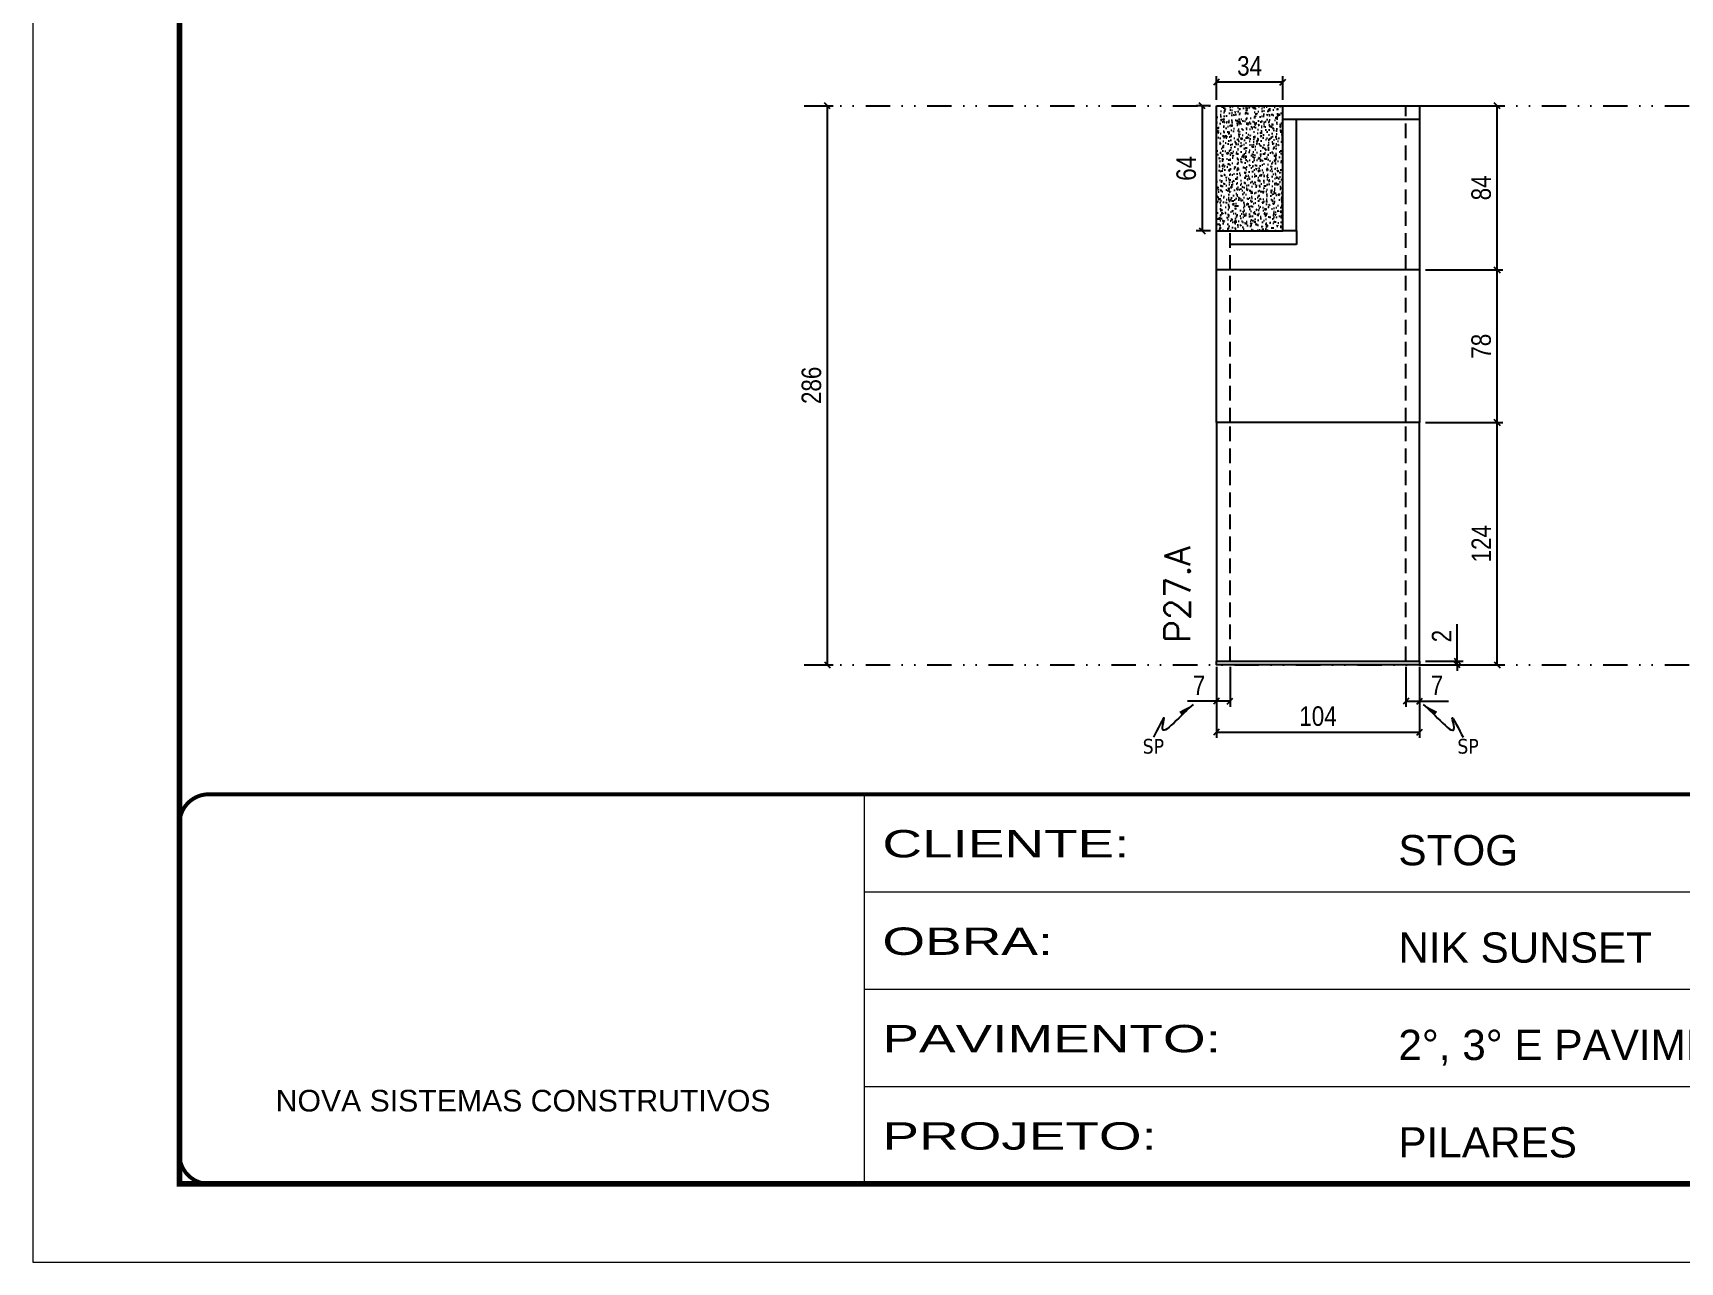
# Model space of a CAD drawing. Extents: x 808 to 7089, y -98 to 17032.
# Drawn here: x 5604 to 6447, y 7942 to 8571 of the extents above; entities that cross this region are included whole.
import ezdxf

# ---------------------------------------------------------------- set-up
doc = ezdxf.new("R2010")
doc.units = 0
for name, pattern in [('CONTINUO', [0]), ('DASHED', [0.75, 0.5, -0.25]), ('DIVIDE2', [0.625, 0.25, -0.125, 0, -0.125, 0, -0.125]), ('HIDDEN', [0.375, 0.25, -0.125])]:
    doc.linetypes.add(name, pattern=pattern)
for name, color, linetype in [('COTA', 241, 'Continuous'), ('Nível', 160, 'Continuous'), ('Painéis', 200, 'Continuous'), ('SARR_2.2x7', 40, 'Continuous'), ('Sarrafo de Pressão', 42, 'HIDDEN'), ('texto', 7, 'Continuous')]:
    doc.layers.add(name, color=color, linetype=linetype)
for name, color, linetype, lineweight in [('Folhas', 255, 'Continuous', 9), ('SARRAFO DE PRESSAO', 251, 'DASHED', 9), ('Texto Seção', 7, 'Continuous', 15)]:
    doc.layers.add(name, color=color, linetype=linetype, lineweight=lineweight)
doc.styles.add('ARIAL', font='arial.ttf')
doc.styles.add('COTA TECNICA', font='techl___.ttf', dxfattribs={"height": 10})
doc.styles.add('COTA TECNICA-50', font='techl___.ttf', dxfattribs={"height": 10})
doc.styles.add('REGUA-120', font='ROMANS.shx', dxfattribs={"height": 15})
doc.styles.get("Standard").update_dxf_attribs({"font": 'arial.ttf'})
doc.styles.add('Tecnologia', font='')
doc.styles.get('Tecnologia').set_extended_font_data('Forgotten Futurist')
doc.dimstyles.new('COTA PAINEL-50', dxfattribs={"dimtxt": 10, "dimasz": 3, "dimexe": 3, "dimexo": 3, "dimgap": 3, "dimtad": 1, "dimdec": 1, "dimzin": 12, "dimdsep": 46, "dimtxsty": 'COTA TECNICA-50', "dimblk1": 'OBLIQUE', "dimblk2": 'OBLIQUE', "dimsah": 1, "dimcen": 0.9, "dimclrd": 4, "dimclre": 4, "dimclrt": 240, "dimadec": 1, "dimazin": 3, "dimtfac": 1, "dimtdec": 1, "dimtmove": 0, "dimatfit": 3, "dimfxl": 1, "dimtolj": 1, "dimtzin": 12, "dimarcsym": 0})
doc.dimstyles.new('PAINEL', dxfattribs={"dimtxt": 10, "dimasz": 3, "dimexe": 3, "dimexo": 3, "dimgap": 3, "dimtad": 1, "dimdec": 1, "dimzin": 12, "dimdsep": 46, "dimtxsty": 'COTA TECNICA', "dimblk1": 'OBLIQUE', "dimblk2": 'OBLIQUE', "dimsah": 1, "dimcen": 0.9, "dimclrd": 4, "dimclre": 4, "dimclrt": 240, "dimadec": 1, "dimazin": 3, "dimtfac": 1, "dimtdec": 1, "dimtmove": 0, "dimatfit": 3, "dimfxl": 1, "dimtolj": 1, "dimtzin": 12, "dimarcsym": 0})
doc.dimstyles.get("Standard").update_dxf_attribs({"dimtxt": 0.18, "dimasz": 0.18, "dimexe": 0.18, "dimexo": 0.0625, "dimgap": 0.09, "dimtad": 0, "dimtih": 1, "dimtoh": 1, "dimdec": 4, "dimzin": 0, "dimdsep": 46, "dimtxsty": 'Standard', "dimcen": 0.09, "dimadec": 0, "dimazin": 0, "dimtfac": 1, "dimtdec": 4, "dimtofl": 0, "dimtmove": 0, "dimatfit": 3, "dimfxl": 1, "dimtolj": 1, "dimtzin": 0, "dimarcsym": 0})

# ---------------------------------------------------------------- blocks, each defined once
blk = doc.blocks.new('9999999999')
at = {"color": 30, "linetype": 'CONTINUO'}
for p, q in [((98564.56, 34230.21), (98564.56, 34429.45)), ((98564.56, 34379.64), (99583.98, 34379.64)), ((98564.56, 34329.83), (99487.98, 34329.83)), ((98564.56, 34280.02), (99487.98, 34280.02))]:
    blk.add_line(p, q, dxfattribs=at)
at = {"color": 30, "linetype": 'CONTINUO', "const_width": 2}
blk.add_lwpolyline([(99583.98, 34230.21), (99583.98, 34414.45, 0.414214), (99568.98, 34429.45), (98228.98, 34429.45, 0.414214), (98213.98, 34414.45), (98213.98, 34245.21, 0.414214), (98228.98, 34230.21), (99583.98, 34230.21)], format="xyb", dxfattribs=at)
at = {"layer": 'Folhas'}
blk.add_lwpolyline([(98138.98, 34190.21), (99623.98, 34190.21), (99623.98, 35240.21), (98138.98, 35240.21)], close=True, dxfattribs=at)
at = {"layer": 'Folhas', "color": 30, "const_width": 3}
blk.add_lwpolyline([(98213.98, 34230.21), (99583.98, 34230.21), (99583.98, 35200.21), (98213.98, 35200.21)], close=True, dxfattribs=at)
at = {"color": 7, "linetype": 'Continuous', "ltscale": 5, "style": 'ARIAL'}
for s, height, p in [('STOG', 15.483, (98837.68, 34393.13)), ('NIK SUNSET', 15.483, (98837.68, 34343.32)), ('2°, 3° E PAVIMENTO TIPO', 15.4829, (98837.68, 34293.51)), ('NOVA SISTEMAS CONSTRUTIVOS', 11.0592, (98263.19, 34267.21)), ('PILARES', 15.483, (98837.68, 34243.7))]:
    blk.add_text(s, height=height, dxfattribs=at).set_placement(p)
at = {"layer": 'Folhas', "color": 7, "style": 'Tecnologia', "width": 1.5}
for s, p in [('CLIENTE:', (98573.65, 34397.17)), ('OBRA:', (98573.65, 34347.31)), ('PAVIMENTO:', (98573.65, 34297.5)), ('PROJETO:', (98573.65, 34247.69))]:
    blk.add_text(s, height=14, dxfattribs=at).set_placement(p)
blk = doc.blocks.new('_Oblique')
at = {"color": 0, "linetype": 'ByBlock', "lineweight": -2}
blk.add_line((-0.5, -0.5), (0.5, 0.5), dxfattribs=at)
blk = doc.blocks.new('*D1730')
at = {"layer": 'COTA', "color": 4, "lineweight": -2, "transparency": 16777216}
for p, q in [((6001.34, 8533.86), (6013.19, 8533.86)), ((6010.19, 8247.86), (6010.19, 8533.86)), ((6001.34, 8247.86), (6013.19, 8247.86))]:
    blk.add_line(p, q, dxfattribs=at)
at = {"layer": 'Defpoints', "color": 0, "transparency": 16777216}
for p in [(5998.34, 8533.86), (6010.19, 8533.86), (5998.34, 8247.86)]:
    blk.add_point(p, dxfattribs=at)
at = {"layer": 'COTA', "color": 4, "lineweight": -2, "transparency": 16777216, "xscale": 3, "yscale": 3, "zscale": 3}
for p, rotation in [((6010.19, 8533.86), 90), ((6010.19, 8247.86), 270)]:
    blk.add_blockref('_Oblique', p, dxfattribs=dict(at, rotation=rotation))
at = {"layer": 'COTA', "color": 240, "transparency": 16777216, "insert": (6002.06, 8390.86), "char_height": 10, "attachment_point": 5, "rotation": 90, "style": 'COTA TECNICA-50'}
blk.add_mtext('\\A1;286', dxfattribs=at)
blk = doc.blocks.new('*D677')
at = {"layer": 'COTA', "color": 4, "lineweight": -2, "transparency": 16777216}
for p, q in [((6209.24, 8246.86), (6209.24, 8210.5)), ((6313.24, 8246.86), (6313.24, 8210.5)), ((6209.24, 8213.5), (6313.24, 8213.5))]:
    blk.add_line(p, q, dxfattribs=at)
at = {"layer": 'Defpoints', "color": 0, "transparency": 16777216}
for p in [(6209.24, 8249.86), (6313.24, 8249.86), (6313.24, 8213.5)]:
    blk.add_point(p, dxfattribs=at)
at = {"layer": 'COTA', "color": 4, "lineweight": -2, "transparency": 16777216, "xscale": 3, "yscale": 3, "zscale": 3, "rotation": 180}
blk.add_blockref('_Oblique', (6209.24, 8213.5), dxfattribs=at)
at = {"layer": 'COTA', "color": 4, "lineweight": -2, "transparency": 16777216, "xscale": 3, "yscale": 3, "zscale": 3}
blk.add_blockref('_Oblique', (6313.24, 8213.5), dxfattribs=at)
at = {"layer": 'COTA', "color": 240, "transparency": 16777216, "insert": (6261.24, 8221.61), "char_height": 10, "attachment_point": 5, "style": 'COTA TECNICA'}
blk.add_mtext('\\A1;104', dxfattribs=at)
blk = doc.blocks.new('*D678')
at = {"layer": 'COTA', "color": 4, "lineweight": -2, "transparency": 16777216}
for p, q in [((6209.24, 8244.86), (6209.24, 8226.35)), ((6216.24, 8246.86), (6216.24, 8226.35)), ((6209.24, 8229.35), (6194.5, 8229.35)), ((6216.24, 8229.35), (6209.24, 8229.35))]:
    blk.add_line(p, q, dxfattribs=at)
at = {"layer": 'Defpoints', "color": 0, "transparency": 16777216}
for p in [(6209.24, 8247.86), (6216.24, 8249.86), (6209.24, 8229.35)]:
    blk.add_point(p, dxfattribs=at)
at = {"layer": 'COTA', "color": 4, "lineweight": -2, "transparency": 16777216, "xscale": 3, "yscale": 3, "zscale": 3, "rotation": 180}
blk.add_blockref('_Oblique', (6209.24, 8229.35), dxfattribs=at)
at = {"layer": 'COTA', "color": 4, "lineweight": -2, "transparency": 16777216, "xscale": 3, "yscale": 3, "zscale": 3}
blk.add_blockref('_Oblique', (6216.24, 8229.35), dxfattribs=at)
at = {"layer": 'COTA', "color": 240, "transparency": 16777216, "insert": (6200.37, 8237.43), "char_height": 10, "attachment_point": 5, "style": 'COTA TECNICA-50'}
blk.add_mtext('\\A1;7', dxfattribs=at)
blk = doc.blocks.new('*D679')
at = {"layer": 'COTA', "color": 4, "lineweight": -2, "transparency": 16777216}
for p, q in [((6306.24, 8246.86), (6306.24, 8226.35)), ((6313.24, 8244.86), (6313.24, 8226.35)), ((6306.24, 8229.35), (6313.24, 8229.35)), ((6313.24, 8229.35), (6327.97, 8229.35))]:
    blk.add_line(p, q, dxfattribs=at)
at = {"layer": 'Defpoints', "color": 0, "transparency": 16777216}
for p in [(6306.24, 8249.86), (6313.24, 8247.86), (6313.24, 8229.35)]:
    blk.add_point(p, dxfattribs=at)
at = {"layer": 'COTA', "color": 4, "lineweight": -2, "transparency": 16777216, "xscale": 3, "yscale": 3, "zscale": 3, "rotation": 180}
blk.add_blockref('_Oblique', (6306.24, 8229.35), dxfattribs=at)
at = {"layer": 'COTA', "color": 4, "lineweight": -2, "transparency": 16777216, "xscale": 3, "yscale": 3, "zscale": 3}
blk.add_blockref('_Oblique', (6313.24, 8229.35), dxfattribs=at)
at = {"layer": 'COTA', "color": 240, "transparency": 16777216, "insert": (6322.1, 8237.43), "char_height": 10, "attachment_point": 5, "style": 'COTA TECNICA-50'}
blk.add_mtext('\\A1;7', dxfattribs=at)
blk = doc.blocks.new('*D680')
at = {"layer": 'COTA', "color": 4, "linetype": 'ByBlock', "lineweight": -2, "transparency": 16777216}
for p, q in [((6316.24, 8371.86), (6355.88, 8371.86)), ((6352.88, 8247.86), (6352.88, 8371.86)), ((6316.24, 8247.86), (6355.88, 8247.86))]:
    blk.add_line(p, q, dxfattribs=at)
at = {"layer": 'Defpoints', "color": 0, "linetype": 'ByBlock', "transparency": 16777216}
for p in [(6313.24, 8371.86), (6352.88, 8371.86), (6313.24, 8247.86)]:
    blk.add_point(p, dxfattribs=at)
at = {"layer": 'COTA', "color": 4, "linetype": 'ByBlock', "lineweight": -2, "transparency": 16777216, "xscale": 3, "yscale": 3, "zscale": 3}
for p, rotation in [((6352.88, 8371.86), 90), ((6352.88, 8247.86), 270)]:
    blk.add_blockref('_Oblique', p, dxfattribs=dict(at, rotation=rotation))
at = {"layer": 'COTA', "color": 240, "linetype": 'ByBlock', "transparency": 16777216, "insert": (6344.8, 8309.86), "char_height": 10, "attachment_point": 5, "rotation": 90, "style": 'COTA TECNICA'}
blk.add_mtext('\\A1;124', dxfattribs=at)
blk = doc.blocks.new('*D681')
at = {"layer": 'COTA', "color": 4, "lineweight": -2, "transparency": 16777216}
for p, q in [((6332.49, 8249.86), (6332.49, 8268.67)), ((6316.24, 8249.86), (6335.49, 8249.86)), ((6316.24, 8247.86), (6335.49, 8247.86)), ((6332.49, 8247.86), (6332.49, 8249.86)), ((6332.49, 8247.86), (6332.49, 8244.86))]:
    blk.add_line(p, q, dxfattribs=at)
at = {"layer": 'Defpoints', "color": 0, "transparency": 16777216}
for p in [(6313.24, 8249.86), (6313.24, 8247.86), (6332.49, 8247.86)]:
    blk.add_point(p, dxfattribs=at)
at = {"layer": 'COTA', "color": 4, "lineweight": -2, "transparency": 16777216, "xscale": 3, "yscale": 3, "zscale": 3}
for p, rotation in [((6332.49, 8249.86), 270), ((6332.49, 8247.86), 90)]:
    blk.add_blockref('_Oblique', p, dxfattribs=dict(at, rotation=rotation))
at = {"layer": 'COTA', "color": 240, "transparency": 16777216, "insert": (6324.49, 8262.61), "char_height": 10, "attachment_point": 5, "rotation": 90, "style": 'COTA TECNICA-50'}
blk.add_mtext('\\A1;2', dxfattribs=at)
blk = doc.blocks.new('*D682')
at = {"layer": 'COTA', "color": 4, "linetype": 'ByBlock', "lineweight": -2, "transparency": 16777216}
for p, q in [((6316.24, 8371.86), (6355.88, 8371.86)), ((6352.88, 8247.86), (6352.88, 8371.86)), ((6316.24, 8247.86), (6355.88, 8247.86))]:
    blk.add_line(p, q, dxfattribs=at)
at = {"layer": 'Defpoints', "color": 0, "linetype": 'ByBlock', "transparency": 16777216}
for p in [(6313.24, 8371.86), (6352.88, 8371.86), (6313.24, 8247.86)]:
    blk.add_point(p, dxfattribs=at)
at = {"layer": 'COTA', "color": 4, "linetype": 'ByBlock', "lineweight": -2, "transparency": 16777216, "xscale": 3, "yscale": 3, "zscale": 3}
for p, rotation in [((6352.88, 8371.86), 90), ((6352.88, 8247.86), 270)]:
    blk.add_blockref('_Oblique', p, dxfattribs=dict(at, rotation=rotation))
at = {"layer": 'COTA', "color": 240, "linetype": 'ByBlock', "transparency": 16777216, "insert": (6344.8, 8309.86), "char_height": 10, "attachment_point": 5, "rotation": 90, "style": 'COTA TECNICA'}
blk.add_mtext('\\A1;124', dxfattribs=at)
blk = doc.blocks.new('*D782')
at = {"layer": 'COTA', "color": 4, "lineweight": -2, "transparency": 16777216}
for p, q in [((6316.24, 8449.86), (6355.88, 8449.86)), ((6352.88, 8371.86), (6352.88, 8449.86)), ((6316.24, 8371.86), (6355.88, 8371.86))]:
    blk.add_line(p, q, dxfattribs=at)
at = {"layer": 'Defpoints', "color": 0, "transparency": 16777216}
for p in [(6313.24, 8449.86), (6352.88, 8449.86), (6313.24, 8371.86)]:
    blk.add_point(p, dxfattribs=at)
at = {"layer": 'COTA', "color": 4, "lineweight": -2, "transparency": 16777216, "xscale": 3, "yscale": 3, "zscale": 3}
for p, rotation in [((6352.88, 8449.86), 90), ((6352.88, 8371.86), 270)]:
    blk.add_blockref('_Oblique', p, dxfattribs=dict(at, rotation=rotation))
at = {"layer": 'COTA', "color": 240, "transparency": 16777216, "insert": (6344.78, 8410.86), "char_height": 10, "attachment_point": 5, "rotation": 90, "style": 'COTA TECNICA-50'}
blk.add_mtext('\\A1;78', dxfattribs=at)
blk = doc.blocks.new('*D783')
at = {"layer": 'COTA', "color": 4, "lineweight": -2, "transparency": 16777216}
for p, q in [((6316.24, 8533.86), (6355.88, 8533.86)), ((6352.88, 8449.86), (6352.88, 8533.86)), ((6316.24, 8449.86), (6355.88, 8449.86))]:
    blk.add_line(p, q, dxfattribs=at)
at = {"layer": 'Defpoints', "color": 0, "transparency": 16777216}
for p in [(6313.24, 8533.86), (6352.88, 8533.86), (6313.24, 8449.86)]:
    blk.add_point(p, dxfattribs=at)
at = {"layer": 'COTA', "color": 4, "lineweight": -2, "transparency": 16777216, "xscale": 3, "yscale": 3, "zscale": 3}
for p, rotation in [((6352.88, 8533.86), 90), ((6352.88, 8449.86), 270)]:
    blk.add_blockref('_Oblique', p, dxfattribs=dict(at, rotation=rotation))
at = {"layer": 'COTA', "color": 240, "transparency": 16777216, "insert": (6344.78, 8491.86), "char_height": 10, "attachment_point": 5, "rotation": 90, "style": 'COTA TECNICA-50'}
blk.add_mtext('\\A1;84', dxfattribs=at)
blk = doc.blocks.new('*D784')
at = {"layer": 'COTA', "color": 4, "lineweight": -2, "transparency": 16777216}
for p, q in [((6209.24, 8536.86), (6209.24, 8548.96)), ((6243.24, 8536.86), (6243.24, 8548.96)), ((6243.24, 8545.96), (6209.24, 8545.96))]:
    blk.add_line(p, q, dxfattribs=at)
at = {"layer": 'Defpoints', "color": 0, "transparency": 16777216}
for p in [(6209.24, 8545.96), (6209.24, 8533.86), (6243.24, 8533.86)]:
    blk.add_point(p, dxfattribs=at)
at = {"layer": 'COTA', "color": 4, "lineweight": -2, "transparency": 16777216, "xscale": 3, "yscale": 3, "zscale": 3, "rotation": 180}
blk.add_blockref('_Oblique', (6209.24, 8545.96), dxfattribs=at)
at = {"layer": 'COTA', "color": 4, "lineweight": -2, "transparency": 16777216, "xscale": 3, "yscale": 3, "zscale": 3}
blk.add_blockref('_Oblique', (6243.24, 8545.96), dxfattribs=at)
at = {"layer": 'COTA', "color": 240, "transparency": 16777216, "insert": (6226.24, 8554.18), "char_height": 10, "attachment_point": 5, "style": 'COTA TECNICA-50'}
blk.add_mtext('\\A1;34', dxfattribs=at)
blk = doc.blocks.new('*D785')
at = {"layer": 'COTA', "color": 4, "lineweight": -2, "transparency": 16777216}
for p, q in [((6206.24, 8533.86), (6198.96, 8533.86)), ((6201.96, 8533.86), (6201.96, 8469.86)), ((6206.24, 8469.86), (6198.96, 8469.86))]:
    blk.add_line(p, q, dxfattribs=at)
at = {"layer": 'Defpoints', "color": 0, "transparency": 16777216}
for p in [(6209.24, 8533.86), (6201.96, 8469.86), (6209.24, 8469.86)]:
    blk.add_point(p, dxfattribs=at)
at = {"layer": 'COTA', "color": 4, "lineweight": -2, "transparency": 16777216, "xscale": 3, "yscale": 3, "zscale": 3}
for p, rotation in [((6201.96, 8533.86), 90), ((6201.96, 8469.86), 270)]:
    blk.add_blockref('_Oblique', p, dxfattribs=dict(at, rotation=rotation))
at = {"layer": 'COTA', "color": 240, "transparency": 16777216, "insert": (6193.85, 8501.86), "char_height": 10, "attachment_point": 5, "rotation": 90, "style": 'COTA TECNICA'}
blk.add_mtext('\\A1;64', dxfattribs=at)

msp = doc.modelspace()

# ---------------------------------------------------------------- hatches: boundary and pattern name
at = {"layer": 'COTA', "linetype": 'ByBlock'}
h = msp.add_hatch(dxfattribs=at)
h.set_pattern_fill('AR-CONC', color=256, scale=0.03)
h.set_pattern_definition([(50, (-2573.5173, 4421.873), (5.46554, -0.4781726), [0.5715, -6.2865]), (355, (-2573.517, 4421.873), (-1.0573026, 5.7317054), [0.4572, -5.0292175]), (100.451445, (-2573.062, 4421.833), (4.4082374, 5.2535326), [0.4857003, -5.3427073]), (46.1842, (-2573.517, 4423.397), (8.132371, -1.26127), [0.85725, -9.42975]), (96.63556, (-2572.8396, 4423.292), (7.122124, 7.422784), [0.728551, -8.014068]), (351.18415, (-2573.517, 4423.397), (7.122124, 7.422784), [0.685799, -7.543792]), (21, (-2572.7553, 4423.016), (4.5484317, -3.067956), [0.5715, -6.2865]), (326, (-2572.755, 4423.016), (1.854061, 5.525639), [0.4572, -5.0292]), (71.451445, (-2572.376, 4422.76), (6.4024926, 2.457683), [0.4857003, -5.342698]), (37.5, (-2573.5173, 4421.8729), (0.0926581, 2.53665117), [0, -4.96824, 0, -5.1054, 0, -5.04825]), (7.5, (-2573.5173, 4421.873), (2.0045899, 3.00541724), [0, -2.91084, 0, -4.85394, 0, -1.92405]), (327.5, (-2575.2165, 4421.8729), (4.06771786, -0.1718623), [0, -1.905, 0, -5.9436, 0, -7.8867]), (317.5, (-2575.9785, 4421.873), (4.4438754, 0.7627947), [0, -2.4765, 0, -3.94716, 0, -5.6007])])
h.paths.add_polyline_path([(6243.24, 8533.86), (6243.24, 8469.86), (6209.24, 8469.86), (6209.24, 8533.86)])

# ---------------------------------------------------------------- linework, layer by layer
for p, q in [((6209.24, 8469.86), (6209.24, 8533.86)), ((6209.24, 8533.86), (6243.24, 8533.86)), ((6313.24, 8533.86), (6313.24, 8533.86))]:
    msp.add_line(p, q, dxfattribs=at)
at = {"layer": 'Nível', "color": 4, "linetype": 'DIVIDE2', "ltscale": 50}
for p, q in [((5998.34, 8533.86), (7048.67, 8533.86)), ((5998.34, 8247.86), (7048.67, 8247.86))]:
    msp.add_line(p, q, dxfattribs=at)
at = {"layer": 'Painéis'}
for p, q in [((6243.24, 8469.86), (6243.24, 8533.86)), ((6243.24, 8533.86), (6313.24, 8533.86)), ((6313.24, 8533.86), (6313.24, 8371.86)), ((6209.24, 8371.86), (6209.24, 8469.86)), ((6209.24, 8469.86), (6243.24, 8469.86)), ((6313.24, 8449.86), (6209.24, 8449.86))]:
    msp.add_line(p, q, dxfattribs=at)
for points in [[(6313.24, 8371.86), (6209.24, 8371.86), (6209.24, 8249.86), (6313.24, 8249.86)], [(6313.24, 8247.86), (6209.24, 8247.86), (6209.24, 8249.86), (6313.24, 8249.86)]]:
    msp.add_lwpolyline(points, close=True, dxfattribs=at)
at = {"layer": 'SARR_2.2x7'}
for p, q in [((6313.24, 8526.86), (6243.24, 8526.86)), ((6250.24, 8469.86), (6250.24, 8526.86)), ((6250.24, 8462.86), (6216.24, 8462.86)), ((6250.24, 8469.86), (6243.24, 8469.86)), ((6250.24, 8469.86), (6250.24, 8462.86))]:
    msp.add_line(p, q, dxfattribs=at)
at = {"layer": 'Sarrafo de Pressão', "ltscale": 30}
for p, q in [((6306.24, 8449.86), (6306.24, 8533.86)), ((6216.24, 8449.86), (6216.24, 8469.86)), ((6216.24, 8371.86), (6216.24, 8449.86)), ((6306.24, 8371.86), (6306.24, 8449.86)), ((6216.24, 8249.86), (6216.24, 8371.86)), ((6306.24, 8249.86), (6306.24, 8371.86))]:
    msp.add_line(p, q, dxfattribs=at)

# ---------------------------------------------------------------- block references
at = {"layer": 'SARRAFO DE PRESSAO', "color": 6, "linetype": 'ByBlock'}
msp.add_blockref('9999999999', (-92535.31, -26247.75), dxfattribs=at)

# ---------------------------------------------------------------- texts
at = {"layer": 'texto', "color": 0, "char_height": 7.5, "attachment_point": 5}
for insert in [(6176.99, 8206.19), (6338.01, 8206.19)]:
    msp.add_mtext('{\\fTahoma|b0|i0|c0|p34;\\C4;SP}', dxfattribs=dict(at, insert=insert))
at = {"layer": 'Texto Seção', "insert": (6195.76, 8259.12), "char_height": 13, "width": 285.3299, "attachment_point": 7, "rotation": 90, "style": 'REGUA-120'}
msp.add_mtext('P27.A', dxfattribs=at)

# ---------------------------------------------------------------- dimensions: what is measured, and where the dimension line sits
at = {"layer": 'COTA'}
for base, p1, p2, angle, dimstyle, picture, middle in [((6209.24, 8545.96), (6243.24, 8533.86), (6209.24, 8533.86), 180, 'COTA PAINEL-50', '*D784', (6226.24, 8554.18)), ((6010.19, 8533.86), (5998.34, 8247.86), (5998.34, 8533.86), 90, 'COTA PAINEL-50', '*D1730', (6002.06, 8390.86)), ((6201.96, 8469.86), (6209.24, 8533.86), (6209.24, 8469.86), 90, 'PAINEL', '*D785', (6193.85, 8501.86)), ((6352.88, 8533.86), (6313.24, 8449.86), (6313.24, 8533.86), 90, 'COTA PAINEL-50', '*D783', (6344.78, 8491.86)), ((6352.88, 8449.86), (6313.24, 8371.86), (6313.24, 8449.86), 90, 'COTA PAINEL-50', '*D782', (6344.78, 8410.86)), ((6209.24, 8229.35), (6216.24, 8249.86), (6209.24, 8247.86), 180, 'COTA PAINEL-50', '*D678', (6200.37, 8237.43))]:
    dim = msp.add_linear_dim(base=base, p1=p1, p2=p2, angle=angle, dimstyle=dimstyle, dxfattribs=at)
    dim.commit()
    dim.dimension.update_dxf_attribs({"geometry": picture, "text_midpoint": middle})
at = {"layer": 'COTA', "linetype": 'ByBlock'}
for picture in ['*D680', '*D682']:
    dim = msp.add_aligned_dim(p1=(6313.24, 8247.86), p2=(6313.24, 8371.86), distance=-39.64, dimstyle='PAINEL', dxfattribs=at)
    dim.commit()
    dim.dimension.update_dxf_attribs({"geometry": picture, "text_midpoint": (6344.8, 8309.86)})
at = {"layer": 'COTA'}
dim = msp.add_linear_dim(base=(6332.49, 8247.86), p1=(6313.24, 8249.86), p2=(6313.24, 8247.86), angle=90, dimstyle='COTA PAINEL-50', dxfattribs=at)
dim.commit()
dim.dimension.update_dxf_attribs({"geometry": '*D681', "text_midpoint": (6332.49, 8262.61), "dimtype": 160})
dim = msp.add_linear_dim(base=(6313.24, 8213.5), p1=(6209.24, 8249.86), p2=(6313.24, 8249.86), dimstyle='PAINEL', override={"dimarcsym": 2}, dxfattribs=at)
dim.commit()
dim.dimension.update_dxf_attribs({"geometry": '*D677', "text_midpoint": (6261.24, 8221.61)})
dim = msp.add_linear_dim(base=(6313.24, 8229.35), p1=(6306.24, 8249.86), p2=(6313.24, 8247.86), dimstyle='COTA PAINEL-50', dxfattribs=at)
dim.commit()
dim.dimension.update_dxf_attribs({"geometry": '*D679', "text_midpoint": (6322.1, 8237.43)})

# ---------------------------------------------------------------- leaders
at = {"layer": 'COTA', "path_type": 1}
for points in [[(6197.41, 8227.68), (6181.62, 8215.85), (6182.55, 8220.66), (6176.99, 8210.88)], [(6315.06, 8227.68), (6330.85, 8215.85), (6329.92, 8220.66), (6335.48, 8210.88)]]:
    msp.add_leader(points, dimstyle='Standard', override={"dimasz": 8}, dxfattribs=at)

doc.saveas('drawing.dxf')
